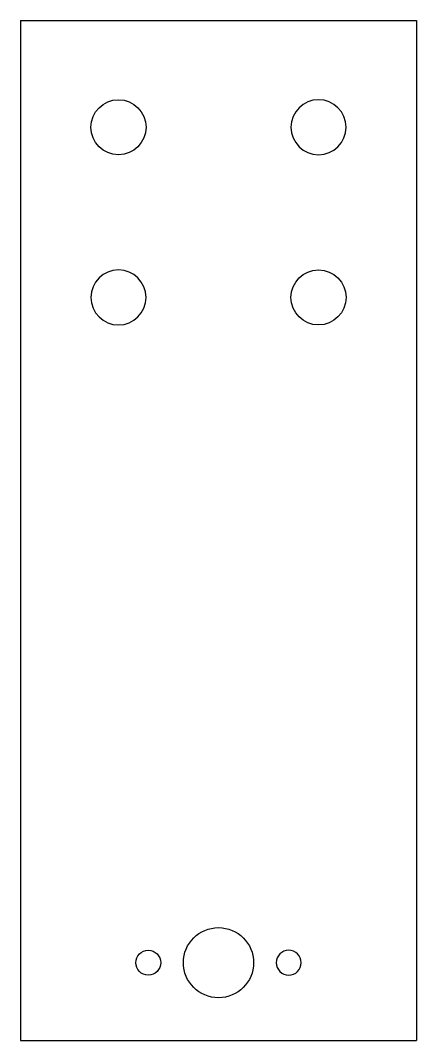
# Model space of a CAD drawing. Extents: x -0.5 to 0.5, y -0.43 to 2.15.
import ezdxf

# ---------------------------------------------------------------- set-up
doc = ezdxf.new("R2010")
doc.units = 0
doc.layers.add('VISIBLE', color=7, linetype='CONTINUOUS')

msp = doc.modelspace()

# ---------------------------------------------------------------- linework, layer by layer
at = {"layer": 'VISIBLE'}
for p, q in [((-0.5, 2.145), (0.5, 2.145)), ((-0.5, 2.145), (-0.5, -0.4331)), ((0.5, 2.145), (0.5, -0.4331)), ((-0.5, -0.4331), (0.5, -0.4331))]:
    msp.add_line(p, q, dxfattribs=at)
for centre, radius in [((-0.2525, 1.875), 0.0695), ((0.2525, 1.445), 0.0695), ((0, -0.2362), 0.0886), ((-0.1772, -0.2362), 0.0315)]:
    msp.add_circle(centre, radius, dxfattribs=at)
at = {"layer": 'VISIBLE', "extrusion": (0, 0, -1)}
for centre, radius in [((-0.2525, 1.875), 0.0695), ((0.2525, 1.445), 0.0695), ((-0.1772, -0.2362), 0.0315)]:
    msp.add_circle(centre, radius, dxfattribs=at)

doc.saveas('drawing.dxf')
